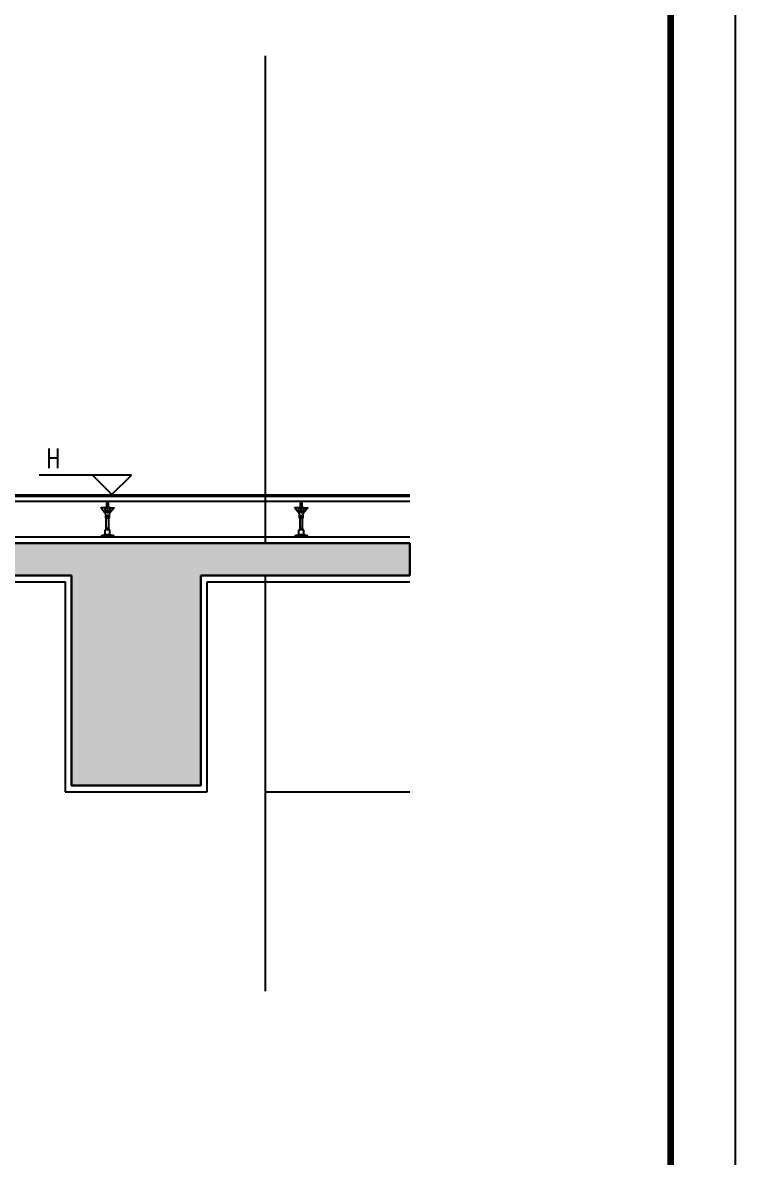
# Model space of a CAD drawing. Extents: x 1980812 to 2578970, y -669191 to 284498.
# Drawn here: x 2397005 to 2399211, y -400458 to -396946 of the extents above; entities that cross this region are included whole.
import ezdxf
from ezdxf.enums import TextEntityAlignment as Align

# ---------------------------------------------------------------- set-up
doc = ezdxf.new("R2010")
doc.units = 0
doc.header["$LTSCALE"] = 1000
doc.header["$MEASUREMENT"] = 0
doc.linetypes.add('DOTE', pattern=[2.42, 2, -0.2, 0.02, -0.2])
for name, color, linetype in [('A-SECT-MBND-FINE', 252, 'Continuous'), ('DIM_ELEV', 3, 'Continuous'), ('dote', 1, 'DOTE'), ('TEXT', 7, 'Continuous'), ('TK', 1, 'Continuous'), ('WALL', 4, 'Continuous'), ('可见看线', 63, 'Continuous'), ('建筑辅助线', 231, 'Continuous'), ('柱墙填充', 181, 'Continuous'), ('面层', 31, 'Continuous')]:
    doc.layers.add(name, color=color, linetype=linetype)
doc.styles.add('FSJ-SHX', font='txtw.shx', dxfattribs={"width": 0.75, "bigfont": 'hztxtw.shx'})

# ---------------------------------------------------------------- blocks, each defined once
blk = doc.blocks.new('A$C573D0ACE')
at = {"layer": '建筑辅助线'}
for p, q in [((-20, 105), (-20, 110)), ((-40, 89), (-40, 90)), ((-29, 89), (-40, 89)), ((-40, 89), (-29, 75.7)), ((-11, 89), (-29, 89)), ((-29, 88), (-29, 89)), ((-11, 88), (-29, 88)), ((-29, 75.7), (-26.4, 72.5)), ((-25.8, 65), (-27.8, 88)), ((-22.5, 90), (-22.5, 105)), ((-17.5, 105), (-22.5, 105)), ((-20.5, 72.5), (-20.5, 88)), ((-19.5, 72.5), (-20.5, 72.5)), ((-19.5, 72.5), (-19.5, 88)), ((-17.5, 90), (-17.5, 105)), ((-14.2, 65), (-12.2, 88)), ((-11, 75.7), (-13.6, 72.5)), ((-11, 88), (-11, 89)), ((-11, 89), (0, 89)), ((0, 89), (-11, 75.7)), ((0, 89), (0, 90)), ((-14.2, 65), (-25.8, 65)), ((-25.8, 57.5), (-25.8, 65)), ((-14.2, 57.5), (-25.8, 57.5)), ((-23.8, 21), (-23.8, 57.5)), ((-22.4, 57.5), (-22.4, 65)), ((-17.6, 57.5), (-17.6, 65)), ((-16.2, 21), (-16.2, 57.5)), ((-14.2, 57.5), (-14.2, 65)), ((-27.5, 6), (-40, 3)), ((-40, 0), (-40, 3)), ((0, 3), (-40, 3)), ((-27.5, 6), (-27.5, 21)), ((-12.5, 21), (-27.5, 21)), ((-12.5, 6), (-27.5, 6)), ((-16.2, 25), (-23.8, 26)), ((-16.2, 24), (-23.8, 25)), ((-16.2, 23), (-23.8, 24)), ((-16.2, 22), (-23.8, 23)), ((-16.2, 21), (-23.8, 22)), ((-12.5, 6), (-12.5, 21)), ((0, 3), (-12.5, 6)), ((0, 0), (0, 3))]:
    blk.add_line(p, q, dxfattribs=at)

msp = doc.modelspace()

# ---------------------------------------------------------------- hatches: boundary and pattern name
at = {"layer": '柱墙填充'}
h = msp.add_hatch(dxfattribs=at)
h.set_pattern_fill('钢筋混凝土', color=256, scale=20)
h.set_pattern_definition([(45, (2385932.046, -517490.587), (-35.35534, 35.35534), []), (50, (2385932.05, -517490.59), (143.45204, -12.55043), [15, -165]), (355, (2385932.05, -517490.59), (-27.75027, 150.43843), [12, -132]), (100.4514, (2385944, -517491.63), (115.70188, 137.88791), [12.74804, -140.22842]), (46.1842, (2385932.05, -517450.59), (213.4482, -33.1038), [22.5, -247.5]), (96.6356, (2385949.83, -517453.35), (186.93254, 194.82357), [19.12206, -210.3426]), (351.1842, (2385932.05, -517450.59), (186.9324, 194.8237), [18, -198]), (21, (2385952.05, -517460.59), (119.38141, -80.52378), [15, -165]), (326, (2385952.05, -517460.59), (48.66307, 145.03), [12, -132]), (71.4514, (2385962, -517467.3), (168.04453, 64.5061), [12.74804, -140.22842]), (37.5, (2385932.046, -517490.587), (2.43197, 66.57877), [0, -130.4, 0, -134, 0, -132.5]), (7.5, (2385932.046, -517490.59), (52.613907, 78.882342), [0, -76.4, 0, -127.4, 0, -50.5]), (327.5, (2385887.446, -517490.587), (106.764487, -4.510974), [0, -50, 0, -156, 0, -207]), (317.5, (2385867.45, -517490.59), (116.637234, 20.021), [0, -65, 0, -103.6, 0, -147])])
h.paths.add_polyline_path([(2394557.5, -398056.7), (2394657.5, -398056.7), (2394657.5, -398756.7), (2395157.5, -398756.7), (2395157.5, -397906.7), (2395277.5, -397906.7), (2395277.5, -398556.7), (2395827.5, -398556.7), (2395827.5, -398056.7), (2396027.5, -398056.7), (2396027.5, -398556.7), (2398203.4, -398556.7), (2398203.4, -398656.7), (2397556, -398656.7), (2397556, -399306.7), (2397156, -399306.7), (2397156, -398656.7), (2395407.5, -398656.7), (2395407.5, -399306.7), (2395157.5, -399306.7), (2395157.5, -398856.7), (2394707.5, -398856.7), (2394707.5, -399306.7), (2394557.5, -399306.7)])

# ---------------------------------------------------------------- linework, layer by layer
at = {"layer": 'A-SECT-MBND-FINE'}
msp.add_line((2397156, -399306.7, 0), (2397556, -399306.7, 0), dxfattribs=at)
at = {"layer": 'DIM_ELEV'}
for p, q in [((2397341, -398346.5), (2397055.9, -398346.5)), ((2397281, -398406.5), (2397221, -398346.5)), ((2397281, -398406.5), (2397341, -398346.5))]:
    msp.add_line(p, q, dxfattribs=at)
at = {"layer": 'dote', "linetype": 'DOTE', "ltscale": 0.5}
msp.add_line((2393862.8, -398406.7), (2398203.4, -398406.7, 0), dxfattribs=at)
at = {"layer": 'TK'}
msp.add_lwpolyline([(2399210.9, -391502), (2399210.9, -408322), (2387330.9, -408322), (2387330.9, -391502)], close=True, dxfattribs=at)
at = {"layer": 'TK', "const_width": 20}
msp.add_lwpolyline([(2387530.9, -408122), (2399010.9, -408122), (2399010.9, -392002), (2387530.9, -392002)], close=True, dxfattribs=at)
at = {"layer": 'WALL'}
for p, q in [((2396027.5, -398556.7, 0), (2398203.4, -398556.7, 0)), ((2398203.4, -398556.7), (2396027.5, -398556.7)), ((2396027.5, -398556.7), (2398203.4, -398556.7)), ((2398203.4, -398656.7), (2398203.4, -398556.7)), ((2398203.4, -398556.7), (2398203.4, -398656.7)), ((2395407.5, -398656.7, 0), (2397156, -398656.7)), ((2395407.5, -398656.7), (2397156, -398656.7)), ((2397156, -398656.7), (2395407.5, -398656.7)), ((2397156, -398656.7), (2397156, -399306.7)), ((2397156, -399306.7), (2397156, -398656.7)), ((2397556, -398656.7), (2398203.4, -398656.7)), ((2397556, -399306.7), (2397556, -398656.7)), ((2397556, -398656.7), (2398203.4, -398656.7)), ((2398203.4, -398656.7), (2397556, -398656.7)), ((2397556, -398656.7), (2397556, -399306.7)), ((2397156, -399306.7), (2397556, -399306.7)), ((2397556, -399306.7), (2397156, -399306.7))]:
    msp.add_line(p, q, dxfattribs=at)
msp.add_lwpolyline([(2397156, -398656.7), (2397156, -399306.7), (2397556, -399306.7), (2397556, -398656.7)], dxfattribs=at)
at = {"layer": '可见看线'}
for p, q in [((2397756, -398556.7), (2397756, -397048.4)), ((2397756, -399943.8), (2397756, -398656.7)), ((2397756, -399326.7, 0), (2398203.4, -399326.7, 0))]:
    msp.add_line(p, q, dxfattribs=at)
at = {"layer": '面层'}
for p, q in [((2396027.5, -398406.7, 0), (2398203.4, -398406.7, 0)), ((2396027.5, -398411.7, 0), (2398203.4, -398411.7, 0)), ((2396027.5, -398426.7, 0), (2398203.4, -398426.7, 0)), ((2396027.5, -398536.7, 0), (2398203.4, -398536.7, 0)), ((2395407.5, -398676.7), (2397136, -398676.7)), ((2397136, -398676.7), (2397136, -399326.7)), ((2397576, -399326.7), (2397576, -398676.7)), ((2397576, -398676.7), (2398203.4, -398676.7)), ((2397136, -399326.7), (2397576, -399326.7))]:
    msp.add_line(p, q, dxfattribs=at)

# ---------------------------------------------------------------- block references
for p in [(2397287.3, -398536.7, 0), (2397887.3, -398536.7, 0)]:
    msp.add_blockref('A$C573D0ACE', p, dxfattribs=at)

# ---------------------------------------------------------------- texts
at = {"layer": 'TEXT', "style": 'FSJ-SHX', "width": 0.75}
msp.add_text('H', height=60, dxfattribs=at).set_placement((2397099.3, -398294.1, 0), align=Align.MIDDLE)

doc.saveas('drawing.dxf')
